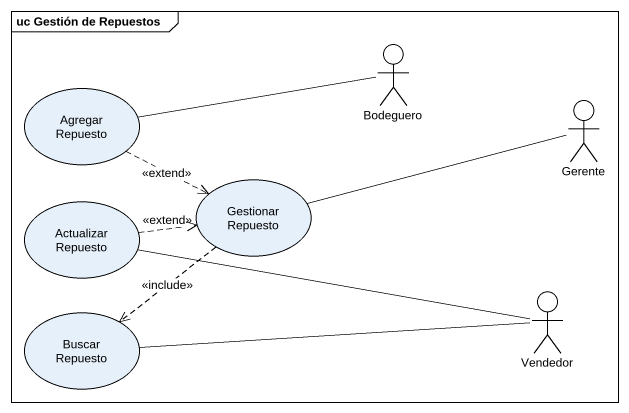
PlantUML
@startuml
mainframe uc Gestión de Repuestos
actor Bodeguero
usecase "Agregar Repuesto" as Agregar_Repuesto
actor Gerente
usecase "Gestionar Repuesto" as Gestionar_Repuesto
usecase "Actualizar Repuesto" as Actualizar_Repuesto
usecase "Buscar Repuesto" as Buscar_Repuesto
actor Vendedor
Bodeguero -left- Agregar_Repuesto
Agregar_Repuesto .right.> Gestionar_Repuesto : <<extend>>
Gerente -left- Gestionar_Repuesto
Gestionar_Repuesto ..> Buscar_Repuesto : <<include>>
Actualizar_Repuesto .right.> Gestionar_Repuesto : <<extend>>
Vendedor -left- Actualizar_Repuesto
Vendedor -left- Buscar_Repuesto
@enduml
